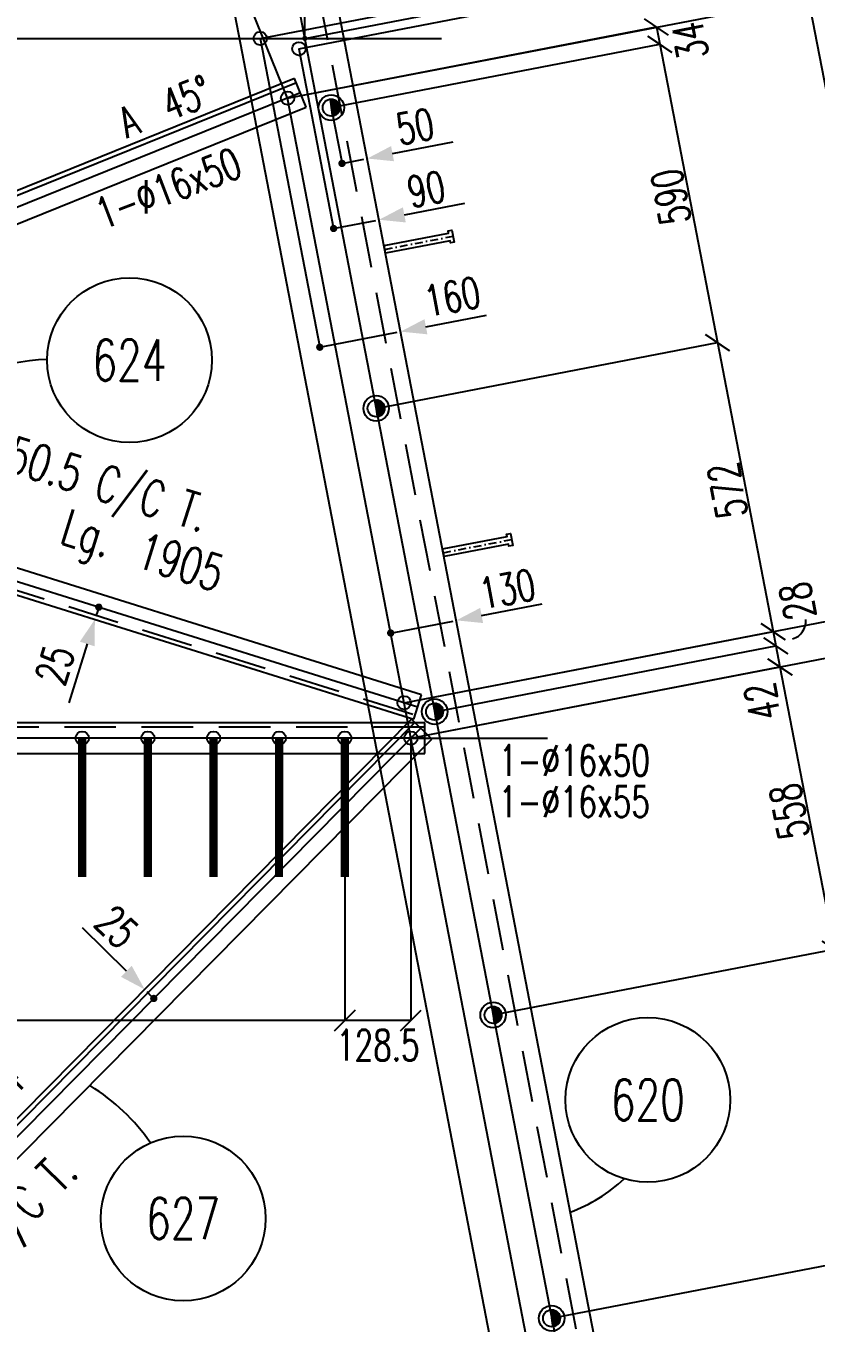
# Model space of a CAD drawing. Extents: x 610737 to 626957, y -3756 to 7724.
# Drawn here: x 617614 to 619149, y 2813 to 5333 of the extents above; entities that cross this region are included whole.
import ezdxf
from ezdxf.enums import TextEntityAlignment as Align

# ---------------------------------------------------------------- set-up
doc = ezdxf.new("R2010")
doc.units = 0
doc.header["$LTSCALE"] = 200
doc.header["$MEASUREMENT"] = 0
doc.linetypes.add('DASHDOT', pattern=[1, 0.5, -0.25, 0, -0.25])
doc.linetypes.add('DASHED', pattern=[0.75, 0.5, -0.25])
doc.layers.get('0').update_dxf_attribs({"linetype": 'CONTINUOUS'})
for name, color, linetype in [('ASSI', 6, 'CONTINUOUS'), ('BOLLINI_1', 7, 'CONTINUOUS'), ('Echelon', 1, 'CONTINUOUS'), ('FORI', 2, 'CONTINUOUS'), ('LINEA_ANG', 2, 'CONTINUOUS'), ('LS', 7, 'CONTINUOUS'), ('MZ', 6, 'DASHDOT'), ('QT_MAL', 7, 'CONTINUOUS'), ('QT_MPR', 7, 'CONTINUOUS'), ('QT_MSP', 7, 'CONTINUOUS'), ('TRAT-Y', 7, 'DASHED')]:
    doc.layers.add(name, color=color, linetype=linetype)
doc.styles.add('QUOTE', font='ROMANS8.SHX', dxfattribs={"width": 0.7})
doc.styles.add('RQL', font='ROMANS8.SHX', dxfattribs={"width": 0.7})
doc.styles.add('RS', font='ROMANS8.shx', dxfattribs={"width": 0.7})
doc.styles.get("Standard").update_dxf_attribs({"font": 'ROMANS8.SHX', "width": 0.7})
doc.dimstyles.new('FRECCE1', dxfattribs={"dimtxt": 60, "dimasz": 6.66, "dimexe": 0, "dimexo": 0, "dimgap": 1, "dimtad": 1, "dimzin": 0, "dimdsep": 46, "dimtxsty": 'RS', "dimblk1": 'QUOTP', "dimblk2": 'QUOTF', "dimsah": 1, "dimcen": 0, "dimclrd": 2, "dimclre": 2, "dimclrt": 7, "dimadec": 0, "dimazin": 0, "dimtfac": 1, "dimtix": 1, "dimtmove": 2, "dimatfit": 3, "dimldrblk": 'QUOTP', "dimfxl": 1, "dimtolj": 1, "dimtzin": 0, "dimarcsym": 0})
doc.dimstyles.new('TRATTO', dxfattribs={"dimscale": 0, "dimtxt": 60, "dimasz": 40, "dimexe": 0, "dimexo": 0, "dimgap": 5, "dimtad": 1, "dimrnd": 0.5, "dimdsep": 46, "dimtxsty": 'RS', "dimblk1": 'OBLIQUE', "dimblk2": 'OBLIQUE', "dimsah": 1, "dimcen": 0.09, "dimclrd": 2, "dimclre": 2, "dimclrt": 7, "dimadec": 0, "dimazin": 0, "dimtfac": 1, "dimtix": 1, "dimtmove": 2, "dimatfit": 3, "dimfxl": 1, "dimtolj": 1, "dimtzin": 0, "dimarcsym": 0})

# ---------------------------------------------------------------- blocks, each defined once
blk = doc.blocks.new('ASSE98')
blk.add_line((0, 0), (1, 0))
at = {"color": 7, "style": 'QUOTE', "width": 0.5, "flags": 1}
for tag, p in [('TI', (1.38308, 6.82731)), ('DI_S', (1.38308, 6.42178)), ('D_S', (1.38308, 6.02092)), ('E_S', (1.38308, 5.68065)), ('NFORI', (1.36454, 5.29792)), ('ALAR', (1.36349, 4.93246)), ('FAM', (1.3775, 4.54645)), ('ALA', (1.38308, 4.19257)), ('DISP2', (1.38308, 3.84971)), ('DISP1', (1.38308, 3.50686)), ('PINZAF', (1.38308, 3.164)), ('PINZAI', (1.38308, 2.82114)), ('TRP', (1.38308, 2.47829)), ('NP', (1.38308, 2.13543)), ('SV', (1.38308, 1.79257)), ('PESO', (1.38308, 1.44971)), ('QUA', (1.38308, 1.10686)), ('LUN', (1.38308, 0.764)), ('PROF', (1.38308, 0.42114)), ('POS', (1.38308, 0.07829))]:
    blk.add_attdef(tag, p, '', height=0.2, dxfattribs=at)
at = {"color": 7, "flags": 1}
for tag, p in [('LAV1', (3.07431, 6.82847)), ('LAV2', (3.07431, 6.49513)), ('LAV3', (3.07431, 6.1618)), ('LAV4', (3.07431, 5.82847)), ('LAV5', (3.07431, 5.49513)), ('LAV6', (3.07431, 5.1618)), ('LAV7', (3.07431, 4.82847)), ('LAV8', (3.07431, 4.49513)), ('LAV9', (3.07431, 4.1618)), ('LAV10', (3.07431, 3.82847))]:
    blk.add_attdef(tag, p, '', height=0.2, dxfattribs=at)
blk = doc.blocks.new('_OBLIQUE')
at = {"color": 0, "linetype": 'ByBlock'}
blk.add_line((-0.5, -0.5), (0.5, 0.5), dxfattribs=at)
blk = doc.blocks.new('*D20')
at = {"layer": 'LS', "color": 2, "lineweight": -2, "transparency": 16777216}
for p, q in [((613014.4, 5308.5), (613014.4, 6621.5)), ((613014.4, 6621.5), (618155.9, 6621.5)), ((618155.9, 5308.5), (618155.9, 6621.5))]:
    blk.add_line(p, q, dxfattribs=at)
at = {"layer": 'LS', "color": 2, "lineweight": -2, "transparency": 16777216, "xscale": 40, "yscale": 40, "zscale": 40, "rotation": 180}
blk.add_blockref('_OBLIQUE', (613014.4, 6621.5), dxfattribs=at)
at = {"layer": 'LS', "color": 2, "lineweight": -2, "transparency": 16777216, "xscale": 40, "yscale": 40, "zscale": 40}
blk.add_blockref('_OBLIQUE', (618155.9, 6621.5), dxfattribs=at)
at = {"layer": 'LS', "color": 7, "transparency": 16777216, "insert": (615585.2, 6659.3), "char_height": 60, "attachment_point": 5, "style": 'RS'}
blk.add_mtext('\\A1;5141.5 SUR TRUSQ. 75', dxfattribs=at)
blk = doc.blocks.new('*D19')
at = {"layer": 'LS', "color": 2, "lineweight": -2, "transparency": 16777216}
for p, q in [((621042.1, 5308.5), (622429.4, 5308.5)), ((622429.4, 5308.5), (622429.4, 1231.9)), ((618942.1, 1231.9), (622429.4, 1231.9))]:
    blk.add_line(p, q, dxfattribs=at)
at = {"layer": 'LS', "color": 2, "lineweight": -2, "transparency": 16777216, "xscale": 40, "yscale": 40, "zscale": 40}
for p, rotation in [((622429.4, 5308.5), 90), ((622429.4, 1231.9), 270)]:
    blk.add_blockref('_OBLIQUE', p, dxfattribs=dict(at, rotation=rotation))
at = {"layer": 'LS', "color": 7, "transparency": 16777216, "insert": (622394.4, 3270.2), "char_height": 60, "attachment_point": 5, "rotation": 90, "style": 'RS'}
blk.add_mtext('\\A1;4000', dxfattribs=at)
blk = doc.blocks.new('16')
blk.add_circle((0, 0), 1)
blk = doc.blocks.new('*D28')
at = {"layer": 'QT_MPR', "color": 2, "lineweight": -2, "transparency": 16777216}
for p, q in [((616398.6, 5027.4), (617938, 5648.9)), ((618122.3, 5192.5), (617938, 5648.9)), ((616582.9, 4571), (616398.6, 5027.4))]:
    blk.add_line(p, q, dxfattribs=at)
at = {"layer": 'QT_MPR', "color": 2, "lineweight": -2, "transparency": 16777216, "xscale": 40, "yscale": 40, "zscale": 40}
for p, rotation in [((617938, 5648.9), 21.98638531622208), ((616398.6, 5027.4), 201.9863853162221)]:
    blk.add_blockref('_OBLIQUE', p, dxfattribs=dict(at, rotation=rotation))
at = {"layer": 'QT_MPR', "color": 7, "transparency": 16777216, "insert": (617155.2, 5370.6), "char_height": 60, "attachment_point": 5, "rotation": 21.9864, "style": 'RS'}
blk.add_mtext('\\A1;1660', dxfattribs=at)
blk = doc.blocks.new('P20')
at = {"color": 0}
for p, q in [((0, 0.98), (0.02, 1)), ((0, 0.94), (0.06, 1)), ((1, -0.01), (0, 0.99)), ((0, 0.89), (0.1, 0.99)), ((0, 0.85), (0.14, 0.99)), ((0, 0.8), (0.18, 0.98)), ((0, 0.76), (0.22, 0.98)), ((0, 0.71), (0.25, 0.97)), ((0, 0.67), (0.29, 0.96)), ((1, -0.05), (0, 0.95)), ((0, 0.62), (0.32, 0.95)), ((0, 0.58), (0.36, 0.93)), ((0, 0.53), (0.39, 0.92)), ((0, 0.49), (0.42, 0.91)), ((1, -0.09), (0, 0.9)), ((0, 0.44), (0.45, 0.89)), ((0, 0.4), (0.48, 0.88)), ((0.99, -0.13), (0, 0.86)), ((0, 0.35), (0.51, 0.86)), ((0, 0.31), (0.54, 0.84)), ((0, 0.26), (0.56, 0.83)), ((0.99, -0.17), (0, 0.81)), ((0, 0.22), (0.59, 0.81)), ((0, 0.17), (0.61, 0.79)), ((0.98, -0.21), (0, 0.77)), ((0, 0.13), (0.64, 0.77)), ((0, 0.08), (0.66, 0.75)), ((0, 0.04), (0.69, 0.73)), ((0.97, -0.25), (0, 0.72)), ((0, -0.01), (0.71, 0.7)), ((0.96, -0.28), (0, 0.68)), ((0, -0.05), (0.73, 0.68)), ((0, -0.1), (0.75, 0.66)), ((0.95, -0.32), (0, 0.63)), ((0, -0.14), (0.77, 0.63)), ((0, -0.19), (0.79, 0.61)), ((0.94, -0.35), (0, 0.59)), ((0, -0.23), (0.81, 0.58)), ((0, -0.28), (0.83, 0.56)), ((0.92, -0.38), (0, 0.54)), ((0, -0.32), (0.85, 0.53)), ((0.91, -0.41), (0, 0.5)), ((0, -0.36), (0.87, 0.5)), ((0, -0.41), (0.88, 0.47)), ((0.9, -0.44), (0, 0.45)), ((0, -0.45), (0.9, 0.44)), ((0.88, -0.47), (0, 0.41)), ((0, -0.5), (0.91, 0.41)), ((0, -0.54), (0.92, 0.38)), ((0.87, -0.5), (0, 0.36)), ((0, -0.59), (0.94, 0.35)), ((0.85, -0.53), (0, 0.32)), ((0, -0.63), (0.95, 0.31)), ((0, -0.68), (0.96, 0.28)), ((0.83, -0.56), (0, 0.27)), ((0, -0.72), (0.97, 0.25)), ((0.81, -0.58), (0, 0.23)), ((0, -0.77), (0.98, 0.21)), ((0.79, -0.61), (0, 0.18)), ((0, -0.81), (0.99, 0.17)), ((0.77, -0.63), (0, 0.14)), ((0, -0.86), (0.99, 0.13)), ((0.75, -0.66), (0, 0.09)), ((0, -0.9), (1, 0.09)), ((0.73, -0.68), (0, 0.05)), ((0, -0.95), (1, 0.05)), ((0.71, -0.7), (0, 0.01)), ((0, -0.99), (1, 0.01)), ((1, 0.04), (0.04, 1)), ((1, 0.09), (0.09, 1)), ((0.99, 0.14), (0.14, 0.99)), ((0.98, 0.19), (0.19, 0.98)), ((0.97, 0.25), (0.25, 0.97)), ((0.95, 0.31), (0.31, 0.95)), ((0.92, 0.38), (0.38, 0.92)), ((0.88, 0.47), (0.47, 0.88)), ((0.81, 0.59), (0.59, 0.81)), ((0.69, -0.73), (0, -0.04)), ((0.66, -0.75), (0, -0.08)), ((0.64, -0.77), (0, -0.13)), ((0.61, -0.79), (0, -0.17)), ((0.59, -0.81), (0, -0.22)), ((0.56, -0.83), (0, -0.26)), ((0.54, -0.84), (0, -0.31)), ((0.51, -0.86), (0, -0.35)), ((0.48, -0.88), (0, -0.4)), ((0.45, -0.89), (0, -0.44)), ((0.42, -0.91), (0, -0.49)), ((0.39, -0.92), (0, -0.53)), ((0.36, -0.93), (0, -0.58)), ((0.32, -0.95), (0, -0.62)), ((0.29, -0.96), (0, -0.67)), ((0.25, -0.97), (0, -0.71)), ((0.22, -0.98), (0, -0.76)), ((0.18, -0.98), (0, -0.8)), ((0.14, -0.99), (0, -0.85)), ((0.1, -0.99), (0, -0.89)), ((0.04, -1), (1, -0.04)), ((0.09, -1), (1, -0.09)), ((0.14, -0.99), (0.99, -0.14)), ((0.19, -0.98), (0.98, -0.19)), ((0.25, -0.97), (0.97, -0.25)), ((0.31, -0.95), (0.95, -0.31)), ((0.38, -0.92), (0.92, -0.38)), ((0.47, -0.88), (0.88, -0.47)), ((0.59, -0.81), (0.81, -0.59))]:
    blk.add_line(p, q, dxfattribs=at)
for radius in [1.5, 1]:
    blk.add_circle((0, 0), radius)
blk = doc.blocks.new('QUOTP')
at = {"layer": 'ASSI', "color": 2, "const_width": 1.07}
blk.add_lwpolyline([(-0.53, 0, 1), (0.53, 0, 1)], format="xyb", close=True, dxfattribs=at)
blk = doc.blocks.new('QUOTF')
at = {"layer": 'LS', "color": 2}
blk.add_line((7.5, 0), (25.5, 0), dxfattribs=at)
blk.add_solid([(7.5, 2.25), (0, 0), (7.5, -2.25)], dxfattribs=at)
blk = doc.blocks.new('*D29')
at = {"layer": 'QT_MAL', "color": 2, "lineweight": -2, "transparency": 16777216}
for p, q in [((618228.2, 5065.7), (618228.2, 5065.7)), ((618234.8, 5067), (618270.8, 5073.9)), ((618277.3, 5075.2), (618277.3, 5075.2))]:
    blk.add_line(p, q, dxfattribs=at)
at = {"layer": 'QT_MAL', "color": 2, "lineweight": -2, "transparency": 16777216, "xscale": 6.66, "yscale": 6.66, "zscale": 6.66}
for name, p, rotation in [('QUOTF', (618277.3, 5075.2), 10.91543261024502), ('QUOTP', (618228.2, 5065.7), 190.915432610245)]:
    blk.add_blockref(name, p, dxfattribs=dict(at, rotation=rotation))
at = {"layer": 'QT_MAL', "color": 7, "transparency": 16777216, "insert": (618370, 5137.4), "char_height": 60, "attachment_point": 5, "rotation": 10.9154, "style": 'RS'}
blk.add_mtext('\\A1;50', dxfattribs=at)
blk = doc.blocks.new('*D34')
at = {"layer": 'QT_MAL', "color": 2, "lineweight": -2, "transparency": 16777216}
for p, q in [((618191.6, 4710), (618335.6, 4737.8)), ((618185, 4708.7), (618185, 4708.7))]:
    blk.add_line(p, q, dxfattribs=at)
at = {"layer": 'QT_MAL', "color": 2, "lineweight": -2, "transparency": 16777216, "xscale": 6.66, "yscale": 6.66, "zscale": 6.66}
for name, p, rotation in [('QUOTF', (618342.1, 4739), 10.91543261025215), ('QUOTP', (618185, 4708.7), 190.9154326102521)]:
    blk.add_blockref(name, p, dxfattribs=dict(at, rotation=rotation))
at = {"layer": 'QT_MAL', "color": 7, "transparency": 16777216, "insert": (618442.4, 4806.8), "char_height": 60, "attachment_point": 5, "rotation": 10.9154, "style": 'RS'}
blk.add_mtext('\\A1;160', dxfattribs=at)
blk = doc.blocks.new('*D35')
at = {"layer": 'QT_MAL', "color": 2, "lineweight": -2, "transparency": 16777216}
for p, q in [((618211.9, 4939.3), (618211.9, 4939.3)), ((618218.4, 4940.5), (618293.7, 4955)), ((618300.2, 4956.3), (618300.2, 4956.3))]:
    blk.add_line(p, q, dxfattribs=at)
at = {"layer": 'QT_MAL', "color": 2, "lineweight": -2, "transparency": 16777216, "xscale": 6.66, "yscale": 6.66, "zscale": 6.66}
for name, p, rotation in [('QUOTF', (618300.2, 4956.3), 10.91543261025337), ('QUOTP', (618211.9, 4939.3), 190.9154326102534)]:
    blk.add_blockref(name, p, dxfattribs=dict(at, rotation=rotation))
at = {"layer": 'QT_MAL', "color": 7, "transparency": 16777216, "insert": (618391.8, 5015.7), "char_height": 60, "attachment_point": 5, "rotation": 10.9154, "style": 'RS'}
blk.add_mtext('\\A1;90', dxfattribs=at)
blk = doc.blocks.new('*D36')
at = {"layer": 'QT_MAL', "color": 2, "lineweight": -2, "transparency": 16777216}
for p, q in [((618228.2, 5065.7), (618228.2, 5065.7)), ((618234.8, 5067), (618270.8, 5073.9)), ((618277.3, 5075.2), (618277.3, 5075.2))]:
    blk.add_line(p, q, dxfattribs=at)
at = {"layer": 'QT_MAL', "color": 2, "lineweight": -2, "transparency": 16777216, "xscale": 6.66, "yscale": 6.66, "zscale": 6.66}
for name, p, rotation in [('QUOTF', (618277.3, 5075.2), 10.91543261024502), ('QUOTP', (618228.2, 5065.7), 190.915432610245)]:
    blk.add_blockref(name, p, dxfattribs=dict(at, rotation=rotation))
at = {"layer": 'QT_MAL', "color": 7, "transparency": 16777216, "insert": (618370, 5137.4), "char_height": 60, "attachment_point": 5, "rotation": 10.9154, "style": 'RS'}
blk.add_mtext('\\A1;50', dxfattribs=at)
blk = doc.blocks.new('*D40')
at = {"layer": 'QT_MAL', "color": 2, "lineweight": -2, "transparency": 16777216}
for p, q in [((618329.2, 4154.8), (618443.8, 4176.9)), ((618450.3, 4178.2), (618450.3, 4178.2)), ((618322.7, 4153.6), (618322.7, 4153.6))]:
    blk.add_line(p, q, dxfattribs=at)
at = {"layer": 'QT_MAL', "color": 2, "lineweight": -2, "transparency": 16777216, "xscale": 6.66, "yscale": 6.66, "zscale": 6.66}
for name, p, rotation in [('QUOTF', (618450.3, 4178.2), 10.91543261024502), ('QUOTP', (618322.7, 4153.6), 190.915432610245)]:
    blk.add_blockref(name, p, dxfattribs=dict(at, rotation=rotation))
at = {"layer": 'QT_MAL', "color": 7, "transparency": 16777216, "insert": (618549.3, 4238.9), "char_height": 60, "attachment_point": 5, "rotation": 10.9154, "style": 'RS'}
blk.add_mtext('\\A1;130', dxfattribs=at)
blk = doc.blocks.new('A$C6E393FD9')
at = {"layer": 'Echelon', "color": 3}
blk.add_lwpolyline([(2.5, 0), (0, 19.8), (168.6, 41.4), (167.9, 47.2), (177.8, 48.5), (181.8, 17.1), (171.9, 15.8), (171.2, 21.6), (2.5, 0)], close=True, dxfattribs=at)
at = {"layer": 'MZ', "ltscale": 0.2}
blk.add_line((1.3, 9.9), (179.8, 32.8), dxfattribs=at)
blk = doc.blocks.new('*D43')
at = {"layer": 'QT_MPR', "color": 2, "lineweight": -2, "transparency": 16777216}
for p, q in [((618233.6, 3949.5), (618233.6, 3400.8)), ((618362, 3949.5), (618362, 3400.8)), ((618362, 3400.8), (618233.6, 3400.8))]:
    blk.add_line(p, q, dxfattribs=at)
at = {"layer": 'QT_MPR', "color": 2, "lineweight": -2, "transparency": 16777216, "xscale": 40, "yscale": 40, "zscale": 40}
for p, rotation in [((618233.6, 3400.8), 179.9999999999988), ((618362, 3400.8), 359.9999999999989)]:
    blk.add_blockref('_OBLIQUE', p, dxfattribs=dict(at, rotation=rotation))
at = {"layer": 'QT_MPR', "color": 7, "transparency": 16777216, "insert": (618297.8, 3353), "char_height": 60, "attachment_point": 5, "style": 'RS'}
blk.add_mtext('\\A1;128.5', dxfattribs=at)
blk = doc.blocks.new('*D44')
at = {"layer": 'QT_MPR', "color": 2, "lineweight": -2, "transparency": 16777216}
for p, q in [((616831.1, 3949.5), (616831.1, 3400.8)), ((618233.6, 3949.5), (618233.6, 3400.8)), ((618233.6, 3400.8), (616831.1, 3400.8))]:
    blk.add_line(p, q, dxfattribs=at)
at = {"layer": 'QT_MPR', "color": 2, "lineweight": -2, "transparency": 16777216, "xscale": 40, "yscale": 40, "zscale": 40}
for p, rotation in [((616831.1, 3400.8), 179.9999999999988), ((618233.6, 3400.8), 359.9999999999989)]:
    blk.add_blockref('_OBLIQUE', p, dxfattribs=dict(at, rotation=rotation))
at = {"layer": 'QT_MPR', "color": 7, "transparency": 16777216, "insert": (617348.7, 3359), "char_height": 60, "attachment_point": 5, "style": 'RS'}
blk.add_mtext('\\A1;127.5x11', dxfattribs=at)
blk = doc.blocks.new('*D45')
at = {"layer": 'QT_MPR', "color": 2, "lineweight": -2, "transparency": 16777216}
for p, q in [((616831.1, 3949.5), (616831.1, 3400.8)), ((618233.6, 3949.5), (618233.6, 3400.8)), ((618233.6, 3400.8), (616831.1, 3400.8))]:
    blk.add_line(p, q, dxfattribs=at)
at = {"layer": 'QT_MPR', "color": 2, "lineweight": -2, "transparency": 16777216, "xscale": 40, "yscale": 40, "zscale": 40}
for p, rotation in [((616831.1, 3400.8), 179.9999999999988), ((618233.6, 3400.8), 359.9999999999989)]:
    blk.add_blockref('_OBLIQUE', p, dxfattribs=dict(at, rotation=rotation))
at = {"layer": 'QT_MPR', "color": 7, "transparency": 16777216, "insert": (617354.7, 3435.8), "char_height": 60, "attachment_point": 5, "style": 'RS'}
blk.add_mtext('\\A1;1402.5', dxfattribs=at)
blk = doc.blocks.new('*D53')
at = {"layer": 'QT_MPR', "color": 2, "lineweight": -2, "transparency": 16777216}
for p, q in [((618105.7, 5965.2), (619284, 6192.5)), ((619284, 6192.5), (619407.9, 5549.9)), ((618155.9, 5308.5), (619407.9, 5549.9))]:
    blk.add_line(p, q, dxfattribs=at)
at = {"layer": 'QT_MPR', "color": 2, "lineweight": -2, "transparency": 16777216, "xscale": 40, "yscale": 40, "zscale": 40}
for p, rotation in [((619284, 6192.5), 100.9154326102463), ((619407.9, 5549.9), 280.9154326102463)]:
    blk.add_blockref('_OBLIQUE', p, dxfattribs=dict(at, rotation=rotation))
at = {"layer": 'QT_MPR', "color": 7, "transparency": 16777216, "insert": (619311.6, 5864.6), "char_height": 60, "attachment_point": 5, "rotation": 100.9154, "style": 'RS'}
blk.add_mtext('\\A1;654.5', dxfattribs=at)
blk = doc.blocks.new('*D54')
at = {"layer": 'QT_MPR', "color": 2, "lineweight": -2, "transparency": 16777216}
for p, q in [((618155.9, 5308.5), (619407.9, 5549.9)), ((619407.9, 5549.9), (620194, 1473.4)), ((619797.3, 1396.9), (620194, 1473.4))]:
    blk.add_line(p, q, dxfattribs=at)
at = {"layer": 'QT_MPR', "color": 2, "lineweight": -2, "transparency": 16777216, "xscale": 40, "yscale": 40, "zscale": 40}
for p, rotation in [((619407.9, 5549.9), 100.9154326102463), ((620194, 1473.4), 280.9154326102463)]:
    blk.add_blockref('_OBLIQUE', p, dxfattribs=dict(at, rotation=rotation))
at = {"layer": 'QT_MPR', "color": 7, "transparency": 16777216, "insert": (619766.6, 3505), "char_height": 60, "attachment_point": 5, "rotation": 100.9154, "style": 'RS'}
blk.add_mtext('\\A1;4151.5', dxfattribs=at)
blk = doc.blocks.new('*D59')
at = {"layer": 'QT_MPR', "color": 2, "lineweight": -2, "transparency": 16777216}
for p, q in [((618097.4, 5400.7), (619094.1, 5592.9)), ((619094.1, 5592.9), (619110.2, 5509.2)), ((618069.4, 5308.5), (619110.2, 5509.2))]:
    blk.add_line(p, q, dxfattribs=at)
at = {"layer": 'QT_MPR', "color": 2, "lineweight": -2, "transparency": 16777216, "xscale": 40, "yscale": 40, "zscale": 40}
for p, rotation in [((619094.1, 5592.9), 100.9154326102463), ((619110.2, 5509.2), 280.9154326102463)]:
    blk.add_blockref('_OBLIQUE', p, dxfattribs=dict(at, rotation=rotation))
at = {"layer": 'QT_MPR', "color": 7, "transparency": 16777216, "insert": (619221.2, 5650.4), "char_height": 60, "attachment_point": 5, "rotation": 100.9154, "style": 'RS'}
blk.add_mtext('\\A1;85', dxfattribs=at)
blk = doc.blocks.new('*D60')
at = {"layer": 'QT_MPR', "color": 2, "lineweight": -2, "transparency": 16777216}
for p, q in [((618069.4, 5308.5), (619110.2, 5509.2)), ((618155.9, 5308.5), (619113.3, 5493.1)), ((619110.2, 5509.2), (619113.3, 5493.1))]:
    blk.add_line(p, q, dxfattribs=at)
at = {"layer": 'QT_MPR', "color": 2, "lineweight": -2, "transparency": 16777216, "xscale": 40, "yscale": 40, "zscale": 40}
for p, rotation in [((619110.2, 5509.2), 100.9154326102463), ((619113.3, 5493.1), 280.9154326102463)]:
    blk.add_blockref('_OBLIQUE', p, dxfattribs=dict(at, rotation=rotation))
at = {"layer": 'QT_MPR', "color": 7, "transparency": 16777216, "insert": (619328.4, 5604.5), "char_height": 60, "attachment_point": 5, "rotation": 100.9154, "style": 'RS'}
blk.add_mtext('\\A1;16.5', dxfattribs=at)
blk = doc.blocks.new('*D61')
at = {"layer": 'QT_MPR', "color": 2, "lineweight": -2, "transparency": 16777216}
for p, q in [((618155.9, 5308.5), (619113.3, 5493.1)), ((619113.3, 5493.1), (619116.6, 5475.9)), ((618144.5, 5288.5), (619116.6, 5475.9))]:
    blk.add_line(p, q, dxfattribs=at)
at = {"layer": 'QT_MPR', "color": 2, "lineweight": -2, "transparency": 16777216, "xscale": 40, "yscale": 40, "zscale": 40}
for p, rotation in [((619113.3, 5493.1), 100.9154326102463), ((619116.6, 5475.9), 280.9154326102463)]:
    blk.add_blockref('_OBLIQUE', p, dxfattribs=dict(at, rotation=rotation))
at = {"layer": 'QT_MPR', "color": 7, "transparency": 16777216, "insert": (619274.2, 5434.4), "char_height": 60, "attachment_point": 5, "rotation": 100.9154, "style": 'RS'}
blk.add_mtext('\\A1;17.5', dxfattribs=at)
blk = doc.blocks.new('*D62')
at = {"layer": 'QT_MPR', "color": 2, "lineweight": -2, "transparency": 16777216}
for p, q in [((618144.5, 5288.5), (619116.6, 5475.9)), ((619116.6, 5475.9), (619133.7, 5387.6)), ((618122.3, 5192.5), (619133.7, 5387.6))]:
    blk.add_line(p, q, dxfattribs=at)
at = {"layer": 'QT_MPR', "color": 2, "lineweight": -2, "transparency": 16777216, "xscale": 40, "yscale": 40, "zscale": 40}
for p, rotation in [((619116.6, 5475.9), 100.9154326102463), ((619133.7, 5387.6), 280.9154326102463)]:
    blk.add_blockref('_OBLIQUE', p, dxfattribs=dict(at, rotation=rotation))
at = {"layer": 'QT_MPR', "color": 7, "transparency": 16777216, "insert": (619069.5, 5422.5), "char_height": 60, "attachment_point": 5, "rotation": 100.9154, "style": 'RS'}
blk.add_mtext('\\A1;90', dxfattribs=at)
blk = doc.blocks.new('*D63')
at = {"layer": 'QT_MPR', "color": 2, "lineweight": -2, "transparency": 16777216}
for p, q in [((618122.3, 5192.5), (619133.7, 5387.6)), ((619133.7, 5387.6), (619360.1, 4213.2)), ((618348.8, 4018.2), (619360.1, 4213.2))]:
    blk.add_line(p, q, dxfattribs=at)
at = {"layer": 'QT_MPR', "color": 2, "lineweight": -2, "transparency": 16777216, "xscale": 40, "yscale": 40, "zscale": 40}
for p, rotation in [((619133.7, 5387.6), 100.9154326102463), ((619360.1, 4213.2), 280.9154326102463)]:
    blk.add_blockref('_OBLIQUE', p, dxfattribs=dict(at, rotation=rotation))
at = {"layer": 'QT_MPR', "color": 7, "transparency": 16777216, "insert": (619212.5, 4793.8), "char_height": 60, "attachment_point": 5, "rotation": 100.9154, "style": 'RS'}
blk.add_mtext('\\A1;1196', dxfattribs=at)
blk = doc.blocks.new('*D64')
at = {"layer": 'QT_MPR', "color": 2, "lineweight": -2, "transparency": 16777216}
for p, q in [((618348.8, 4018.2), (619360.1, 4213.2)), ((619360.1, 4213.2), (619373.4, 4144.5)), ((618362, 3949.5), (619373.4, 4144.5))]:
    blk.add_line(p, q, dxfattribs=at)
at = {"layer": 'QT_MPR', "color": 2, "lineweight": -2, "transparency": 16777216, "xscale": 40, "yscale": 40, "zscale": 40}
for p, rotation in [((619360.1, 4213.2), 100.9154326102463), ((619373.4, 4144.5), 280.9154326102463)]:
    blk.add_blockref('_OBLIQUE', p, dxfattribs=dict(at, rotation=rotation))
at = {"layer": 'QT_MPR', "color": 7, "transparency": 16777216, "insert": (619424.8, 4187.6), "char_height": 60, "attachment_point": 5, "rotation": 100.9154, "style": 'RS'}
blk.add_mtext('\\A1;70', dxfattribs=at)
blk = doc.blocks.new('*D65')
at = {"layer": 'QT_MPR', "color": 2, "lineweight": -2, "transparency": 16777216}
for p, q in [((618362, 3949.5), (619373.4, 4144.5)), ((619373.4, 4144.5), (619635.5, 2785.5)), ((618624.1, 2590.4), (619635.5, 2785.5))]:
    blk.add_line(p, q, dxfattribs=at)
at = {"layer": 'QT_MPR', "color": 2, "lineweight": -2, "transparency": 16777216, "xscale": 40, "yscale": 40, "zscale": 40}
for p, rotation in [((619373.4, 4144.5), 100.9154326102463), ((619635.5, 2785.5), 280.9154326102463)]:
    blk.add_blockref('_OBLIQUE', p, dxfattribs=dict(at, rotation=rotation))
at = {"layer": 'QT_MPR', "color": 7, "transparency": 16777216, "insert": (619470.1, 3458.4), "char_height": 60, "attachment_point": 5, "rotation": 100.9154, "style": 'RS'}
blk.add_mtext('\\A1;1384', dxfattribs=at)
blk = doc.blocks.new('*D71')
at = {"layer": 'QT_MSP', "color": 2, "lineweight": -2, "transparency": 16777216}
for p, q in [((618122.3, 5192.5), (618839.1, 5330.8)), ((618839.1, 5330.8), (618845.6, 5297.1)), ((618207.3, 5174), (618845.6, 5297.1))]:
    blk.add_line(p, q, dxfattribs=at)
at = {"layer": 'QT_MSP', "color": 2, "lineweight": -2, "transparency": 16777216, "xscale": 40, "yscale": 40, "zscale": 40}
for p, rotation in [((618839.1, 5330.8), 100.9154326102463), ((618845.6, 5297.1), 280.9154326102463)]:
    blk.add_blockref('_OBLIQUE', p, dxfattribs=dict(at, rotation=rotation))
at = {"layer": 'QT_MSP', "color": 7, "transparency": 16777216, "insert": (618904.5, 5304.1), "char_height": 60, "attachment_point": 5, "rotation": 100.9154, "style": 'RS'}
blk.add_mtext('\\A1;34', dxfattribs=at)
blk = doc.blocks.new('*D72')
at = {"layer": 'QT_MSP', "color": 2, "lineweight": -2, "transparency": 16777216}
for p, q in [((618207.3, 5174), (618845.6, 5297.1)), ((618845.6, 5297.1), (618957.3, 4717.8)), ((618294.5, 4590), (618957.3, 4717.8))]:
    blk.add_line(p, q, dxfattribs=at)
at = {"layer": 'QT_MSP', "color": 2, "lineweight": -2, "transparency": 16777216, "xscale": 40, "yscale": 40, "zscale": 40}
for p, rotation in [((618845.6, 5297.1), 100.9154326102463), ((618957.3, 4717.8), 280.9154326102463)]:
    blk.add_blockref('_OBLIQUE', p, dxfattribs=dict(at, rotation=rotation))
at = {"layer": 'QT_MSP', "color": 7, "transparency": 16777216, "insert": (618867.1, 5000.8), "char_height": 60, "attachment_point": 5, "rotation": 100.9154, "style": 'RS'}
blk.add_mtext('\\A1;590', dxfattribs=at)
blk = doc.blocks.new('*D73')
at = {"layer": 'QT_MSP', "color": 2, "lineweight": -2, "transparency": 16777216}
for p, q in [((618294.5, 4590), (618957.3, 4717.8)), ((618957.3, 4717.8), (619065.6, 4156.4)), ((618348.8, 4018.2), (619065.6, 4156.4))]:
    blk.add_line(p, q, dxfattribs=at)
at = {"layer": 'QT_MSP', "color": 2, "lineweight": -2, "transparency": 16777216, "xscale": 40, "yscale": 40, "zscale": 40}
for p, rotation in [((618957.3, 4717.8), 100.9154326102463), ((619065.6, 4156.4), 280.9154326102463)]:
    blk.add_blockref('_OBLIQUE', p, dxfattribs=dict(at, rotation=rotation))
at = {"layer": 'QT_MSP', "color": 7, "transparency": 16777216, "insert": (618977.1, 4430.5), "char_height": 60, "attachment_point": 5, "rotation": 100.9154, "style": 'RS'}
blk.add_mtext('\\A1;572', dxfattribs=at)
blk = doc.blocks.new('*D74')
at = {"layer": 'QT_MSP', "color": 2, "lineweight": -2, "transparency": 16777216}
for p, q in [((618348.8, 4018.2), (619065.6, 4156.4)), ((619065.6, 4156.4), (619070.9, 4128.7)), ((618408.1, 4000.8), (619070.9, 4128.7))]:
    blk.add_line(p, q, dxfattribs=at)
at = {"layer": 'QT_MSP', "color": 2, "lineweight": -2, "transparency": 16777216, "xscale": 40, "yscale": 40, "zscale": 40}
for p, rotation in [((619065.6, 4156.4), 100.9154326102463), ((619070.9, 4128.7), 280.9154326102463)]:
    blk.add_blockref('_OBLIQUE', p, dxfattribs=dict(at, rotation=rotation))
at = {"layer": 'QT_MSP', "color": 7, "transparency": 16777216, "insert": (619112.9, 4215.7), "char_height": 60, "attachment_point": 5, "rotation": 100.9154, "style": 'RS'}
blk.add_mtext('\\A1;28', dxfattribs=at)
blk = doc.blocks.new('*D75')
at = {"layer": 'QT_MSP', "color": 2, "lineweight": -2, "transparency": 16777216}
for p, q in [((618408.1, 4000.8), (619070.9, 4128.7)), ((619070.9, 4128.7), (619078.8, 4087.7)), ((618362, 3949.5), (619078.8, 4087.7))]:
    blk.add_line(p, q, dxfattribs=at)
at = {"layer": 'QT_MSP', "color": 2, "lineweight": -2, "transparency": 16777216, "xscale": 40, "yscale": 40, "zscale": 40}
for p, rotation in [((619070.9, 4128.7), 100.9154326102463), ((619078.8, 4087.7), 280.9154326102463)]:
    blk.add_blockref('_OBLIQUE', p, dxfattribs=dict(at, rotation=rotation))
at = {"layer": 'QT_MSP', "color": 7, "transparency": 16777216, "insert": (619044.4, 4020.6), "char_height": 60, "attachment_point": 5, "rotation": 100.9154, "style": 'RS'}
blk.add_mtext('\\A1;42', dxfattribs=at)
blk = doc.blocks.new('*D76')
at = {"layer": 'QT_MSP', "color": 2, "lineweight": -2, "transparency": 16777216}
for p, q in [((618362, 3949.5), (619078.8, 4087.7)), ((619078.8, 4087.7), (619184.5, 3539.5)), ((618521.7, 3411.7), (619184.5, 3539.5))]:
    blk.add_line(p, q, dxfattribs=at)
at = {"layer": 'QT_MSP', "color": 2, "lineweight": -2, "transparency": 16777216, "xscale": 40, "yscale": 40, "zscale": 40}
for p, rotation in [((619078.8, 4087.7), 100.9154326102463), ((619184.5, 3539.5), 280.9154326102463)]:
    blk.add_blockref('_OBLIQUE', p, dxfattribs=dict(at, rotation=rotation))
at = {"layer": 'QT_MSP', "color": 7, "transparency": 16777216, "insert": (619097.3, 3807), "char_height": 60, "attachment_point": 5, "rotation": 100.9154, "style": 'RS'}
blk.add_mtext('\\A1;558', dxfattribs=at)
blk = doc.blocks.new('*D77')
at = {"layer": 'QT_MSP', "color": 2, "lineweight": -2, "transparency": 16777216}
for p, q in [((618521.7, 3411.7), (619184.5, 3539.5)), ((619184.5, 3539.5), (619298.1, 2950.4)), ((618635.3, 2822.6), (619298.1, 2950.4))]:
    blk.add_line(p, q, dxfattribs=at)
at = {"layer": 'QT_MSP', "color": 2, "lineweight": -2, "transparency": 16777216, "xscale": 40, "yscale": 40, "zscale": 40}
for p, rotation in [((619184.5, 3539.5), 100.9154326102463), ((619298.1, 2950.4), 280.9154326102463)]:
    blk.add_blockref('_OBLIQUE', p, dxfattribs=dict(at, rotation=rotation))
at = {"layer": 'QT_MSP', "color": 7, "transparency": 16777216, "insert": (619207, 3238.3), "char_height": 60, "attachment_point": 5, "rotation": 100.9154, "style": 'RS'}
blk.add_mtext('\\A1;600', dxfattribs=at)
blk = doc.blocks.new('*D78')
at = {"layer": 'QT_MSP', "color": 2, "lineweight": -2, "transparency": 16777216}
for p, q in [((618635.3, 2822.6), (619298.1, 2950.4)), ((619298.1, 2950.4), (619340.9, 2728.7)), ((618624.1, 2590.4), (619340.9, 2728.7))]:
    blk.add_line(p, q, dxfattribs=at)
at = {"layer": 'QT_MSP', "color": 2, "lineweight": -2, "transparency": 16777216, "xscale": 40, "yscale": 40, "zscale": 40}
for p, rotation in [((619298.1, 2950.4), 100.9154326102463), ((619340.9, 2728.7), 280.9154326102463)]:
    blk.add_blockref('_OBLIQUE', p, dxfattribs=dict(at, rotation=rotation))
at = {"layer": 'QT_MSP', "color": 7, "transparency": 16777216, "insert": (619285.2, 2832.9), "char_height": 60, "attachment_point": 5, "rotation": 100.9154, "style": 'RS'}
blk.add_mtext('\\A1;226', dxfattribs=at)
blk = doc.blocks.new('*D128')
at = {"layer": 'QT_MAL', "color": 2, "lineweight": -2, "transparency": 16777216}
for p, q in [((617753.7, 4197.5), (617750.2, 4186.3)), ((617755.7, 4203.8), (617755.7, 4203.8)), ((617748.2, 4180), (617748.2, 4180))]:
    blk.add_line(p, q, dxfattribs=at)
at = {"layer": 'QT_MAL', "color": 2, "lineweight": -2, "transparency": 16777216, "xscale": 6.66, "yscale": 6.66, "zscale": 6.66}
for name, p, rotation in [('QUOTP', (617755.7, 4203.8), 72.61745101680513), ('QUOTF', (617748.2, 4180), 252.6174510168051)]:
    blk.add_blockref(name, p, dxfattribs=dict(at, rotation=rotation))
at = {"layer": 'QT_MAL', "color": 7, "transparency": 16777216, "insert": (617670.5, 4091.5), "char_height": 60, "attachment_point": 5, "rotation": 72.6175, "style": 'RS'}
blk.add_mtext('\\A1;25', dxfattribs=at)
blk = doc.blocks.new('*D147')
at = {"layer": 'QT_MAL', "color": 2, "lineweight": -2, "transparency": 16777216}
for p, q in [((617844.8, 3461.4), (617844.8, 3461.4)), ((617857.8, 3448.5), (617849.5, 3456.7)), ((617862.6, 3443.8), (617862.6, 3443.8))]:
    blk.add_line(p, q, dxfattribs=at)
at = {"layer": 'QT_MAL', "color": 2, "lineweight": -2, "transparency": 16777216, "xscale": 6.66, "yscale": 6.66, "zscale": 6.66}
for name, p, rotation in [('QUOTF', (617844.8, 3461.4), 135.3526654755436), ('QUOTP', (617862.6, 3443.8), 315.3526654755436)]:
    blk.add_blockref(name, p, dxfattribs=dict(at, rotation=rotation))
at = {"layer": 'QT_MAL', "color": 7, "transparency": 16777216, "insert": (617790.8, 3582.9), "char_height": 60, "attachment_point": 5, "rotation": 315.3527, "style": 'RS'}
blk.add_mtext('\\A1;25', dxfattribs=at)
blk = doc.blocks.new('xxx')
blk.add_circle((0, 0), 8)
at = {"color": 3, "style": 'RQL', "width": 0.7}
blk.add_attdef('POS', text='', height=4, dxfattribs=at).set_placement((0, 0), align=Align.MIDDLE)
at = {"color": 3, "style": 'RQL', "width": 0.7, "flags": 1}
blk.add_attdef('POS1', (-0.39, -5.42), '', height=2, dxfattribs=at)
at = {"style": 'RQL', "width": 0.7, "flags": 1}
blk.add_attdef('TIPO', (-0.39, -8.66), '', height=2, dxfattribs=at)
blk = doc.blocks.new('bull')
at = {"style": 'RS', "width": 0.7, "flags": 1}
for tag, p in [('NN', (-12.25, 0)), ('DIAMETRO', (0, -4.86)), ('SERRAGGIO', (0, -9.71)), ('LUNGHEZZA', (0, -14.57)), ('NB', (0, -19.43)), ('TIPO', (0, -24.12)), ('EL', (-0.14, -29))]:
    blk.add_attdef(tag, p, '', height=3, dxfattribs=at)
at = {"style": 'RS', "width": 0.7}
blk.add_attdef('BULLONE', (0, 0), '', height=3, dxfattribs=at)

msp = doc.modelspace()

# ---------------------------------------------------------------- linework, layer by layer
at = {"layer": 'ASSI', "color": 2}
msp.add_line((613014.4, 5308.467), (618155.939, 5308.467), dxfattribs=at)
at = {"layer": 'ASSI', "color": 6}
msp.add_line((618069.383, 5308.467), (618185.039, 4708.747), dxfattribs=at)
at = {"layer": 'LINEA_ANG'}
for p, q in [((618941.87, 1629.224), (618105.656, 5965.328)), ((617909.275, 5927.456), (618745.488, 1591.352)), ((618136.101, 5230.449), (615007.482, 3967.27)), ((618158.564, 5174.813), (618136.101, 5230.449)), ((615029.945, 3911.634), (618158.564, 5174.813)), ((618382.596, 4033.795), (616564.595, 4602.914)), ((616549.657, 4555.197), (618367.659, 3986.078)), ((618367.659, 3986.078), (618382.596, 4033.795)), ((618363.208, 3986.233), (616983.025, 2588.954)), ((618402.338, 3947.582), (618363.208, 3986.233)), ((618389.02, 3979.455), (615016.02, 3979.455)), ((618389.02, 3919.455), (618389.02, 3979.455)), ((617022.154, 2550.303), (618402.338, 3947.582)), ((615016.02, 3919.455), (618389.02, 3919.455))]:
    msp.add_line(p, q, dxfattribs=at)
at = {"layer": 'LINEA_ANG', "color": 2}
for p, q in [((618139.47, 5222.104), (615010.852, 3958.925)), ((618369.611, 3979.908), (616989.428, 2582.629))]:
    msp.add_line(p, q, dxfattribs=at)
at = {"layer": 'LINEA_ANG', "color": 1, "const_width": 4.75}
msp.add_lwpolyline([(618153.314, 5308.467, 1), (618158.564, 5308.467, 1)], format="xyb", close=True, dxfattribs=at)
at = {"layer": 'LS', "color": 6}
for p, q in [((618032.004, 5951.125), (619060.577, 617.555)), ((618144.52, 5288.467), (618211.866, 4939.25)), ((618207.323, 5174.047), (618228.213, 5065.721))]:
    msp.add_line(p, q, dxfattribs=at)
at = {"layer": 'LS', "color": 2}
for p, q in [((618155.939, 5308.467), (618421.12, 5308.467)), ((618362.02, 3949.455), (618627.201, 3949.455))]:
    msp.add_line(p, q, dxfattribs=at)
at = {"layer": 'LS', "color": 30}
msp.add_line((618624.104, 2590.444), (618122.296, 5192.523), dxfattribs=at)
at = {"layer": 'LS', "const_width": 0.25}
msp.add_lwpolyline([(618155.564, 5308.467, 1), (618156.314, 5308.467, 1)], format="xyb", close=True, dxfattribs=at)
at = {"layer": 'LS', "color": 6, "const_width": 16}
for points in [[(617723.619, 3949.455), (617723.619, 3679.455)], [(617978.619, 3949.455), (617978.619, 3679.455)], [(618233.619, 3949.455), (618233.619, 3679.455)]]:
    msp.add_lwpolyline(points, dxfattribs=at)
at = {"layer": 'LS', "color": 2, "linetype": 'DASHED', "const_width": 16}
for points in [[(617851.119, 3949.455), (617850.788, 3679.456)], [(618106.119, 3949.455), (618105.788, 3679.456)]]:
    msp.add_lwpolyline(points, dxfattribs=at)
at = {"layer": 'LS', "color": 6}
for centre, radius, start, end in [((617675.846, 4220.772), 464.665, 92.484499, 158.774371), ((619093.752, 4176.193), 35.24, 286.020281, 5.593379), ((617527.687, 2934.205), 400.514, 34.866952, 58.037759), ((618569.201, 3310.397), 299.511, 289.874379, 313.650102)]:
    msp.add_arc(centre, radius, start, end, dxfattribs=at)
at = {"layer": 'TRAT-Y'}
for p, q in [((618910.449, 1623.164), (618074.235, 5959.269)), ((616552.197, 4563.309), (618370.198, 3994.19)), ((618389.02, 3970.455), (615016.02, 3970.455))]:
    msp.add_line(p, q, dxfattribs=at)

# ---------------------------------------------------------------- block references
at = {"layer": 'ASSI'}
for p, xscale, rotation in [((618941.889, 1629.125), 4416, 100.9154326102463), ((618389.02, 3949.455), 3373, 179.9999999999987)]:
    msp.add_blockref('ASSE98', p, dxfattribs=dict(at, xscale=xscale, rotation=rotation))
ref = msp.add_blockref('ASSE98', (618147.332, 5202.631), dxfattribs=dict(at, xscale=3374, rotation=201.9863853162221))
ref.add_attrib('LAV1', 'A  45%%d', (617810.523, 5114.118), dxfattribs={"layer": '0', "color": 254, "height": 60, "rotation": 21.986385, "width": 0.7})
ref = msp.add_blockref('ASSE98', (616557.126, 4579.055), dxfattribs=dict(at, xscale=1905, rotation=342.6174510168051))
ref.add_attrib('PROF', 'L50x4', (617342.587, 4433.891), dxfattribs={"layer": '0', "color": 2, "height": 70, "rotation": 342.617451, "style": 'QUOTE', "width": 0.7})
ref.add_attrib('LUN', '1905', (617824.397, 4283.062), dxfattribs={"layer": '0', "color": 2, "height": 70, "rotation": 342.617451, "style": 'QUOTE', "width": 0.7})
ref.add_attrib('PESO', '1850.5 C/C T.', (617490.408, 4494.831), dxfattribs={"layer": '0', "color": 2, "height": 70, "rotation": 342.617451, "style": 'QUOTE', "width": 0.7})
ref.add_attrib('SV', 'Lg.', (617677.303, 4329.109), dxfattribs={"layer": '0', "color": 2, "height": 70, "rotation": 342.617451, "style": 'QUOTE', "width": 0.7})
ref = msp.add_blockref('ASSE98', (618380.994, 3968.664), dxfattribs=dict(at, xscale=1964, rotation=225.3526654755436))
ref.add_attrib('PROF', 'L55x4', (617144.834, 2800.168), dxfattribs={"layer": '0', "color": 2, "height": 70, "rotation": 45.352665, "style": 'QUOTE', "width": 0.7})
ref.add_attrib('LUN', '1964', (617499.625, 3159.353), dxfattribs={"layer": '0', "color": 2, "height": 70, "rotation": 45.352665, "style": 'QUOTE', "width": 0.7})
ref.add_attrib('PESO', '1910 C/C T.', (617420.596, 2799.887), dxfattribs={"layer": '0', "color": 2, "height": 70, "rotation": 45.352665, "style": 'QUOTE', "width": 0.7})
ref.add_attrib('SV', 'Lg.', (617391.309, 3049.696), dxfattribs={"layer": '0', "color": 2, "height": 70, "rotation": 45.352665, "style": 'QUOTE', "width": 0.7})
at = {"layer": 'BOLLINI_1', "xscale": 19.99799999950235, "yscale": 19.99799999950235, "zscale": 19.99799999950235}
for p, values in [((617815.322, 4683.537), {'POS': '624'}), ((618822.221, 3246.706), {'POS': '620'}), ((617919.701, 3016.282), {'POS': '627'})]:
    msp.add_blockref('xxx', p, dxfattribs=at).add_auto_attribs(values)
at = {"layer": 'FORI', "xscale": 13, "yscale": 13, "zscale": 13}
for p in [(618069.383, 5308.467), (618362.02, 3949.455)]:
    msp.add_blockref('16', p, dxfattribs=at)
at = {"layer": 'FORI'}
for name, p, xscale, yscale, zscale, rotation in [('16', (618144.52, 5288.467), 13, 13, 13, 0.04745451600003003), ('16', (618122.296, 5192.523), 13, 13, 13, 6.614956296000113), ('P20', (618207.323, 5174.047), 16.5, 16.5, 16.5, 7.543052222774039), ('P20', (618294.497, 4589.987), 16.5, 16.5, 16.5, 7.543052222774039), ('16', (618348.765, 4018.189), 13.00000000000001, 13.00000000000001, 13.00000000000001, 0.001922885999996472), ('P20', (618408.113, 4000.843), 16.5, 16.5, 16.5, 7.543052222774039), ('16', (617723.619, 3949.455), 13.00000000000001, 13.00000000000001, 13.00000000000001, 0.001922885999996472), ('16', (617851.119, 3949.455), 13.00000000000001, 13.00000000000001, 13.00000000000001, 0.001922885999996472), ('16', (617978.619, 3949.455), 13.00000000000001, 13.00000000000001, 13.00000000000001, 0.001922885999996472), ('16', (618106.119, 3949.455), 13.00000000000001, 13.00000000000001, 13.00000000000001, 0.001922885999996472), ('16', (618233.619, 3949.455), 13.00000000000001, 13.00000000000001, 13.00000000000001, 0.001922885999996472), ('P20', (618521.729, 3411.698), 16.5, 16.5, 16.5, 7.543052222774039), ('P20', (618635.345, 2822.553), 16.5, 16.5, 16.5, 7.543052222774039)]:
    msp.add_blockref(name, p, dxfattribs=dict(at, xscale=xscale, yscale=yscale, zscale=zscale, rotation=rotation))
at = {"layer": 'LS', "color": 7, "xscale": 20, "yscale": 20, "zscale": 20, "rotation": 21.05923719912289}
msp.add_blockref('bull', (617764.474, 4936.477), dxfattribs=at).add_auto_attribs({'BULLONE': '1-%%c16x50                '})
at = {"layer": 'LS', "color": 6, "xscale": 0.7500000000000001, "yscale": 0.7500000000000001, "zscale": 0.7500000000000001, "rotation": 3.618223307568464}
for p in [(618310.861, 4891.279), (618424.477, 4302.134)]:
    msp.add_blockref('A$C6E393FD9', p, dxfattribs=at)
at = {"layer": 'LS', "color": 7, "xscale": 20, "yscale": 20, "zscale": 20}
for p, values in [((618532.704, 3876), {'BULLONE': '1-%%c16x50                '}), ((618532.704, 3796), {'BULLONE': '1-%%c16x55                '})]:
    msp.add_blockref('bull', p, dxfattribs=at).add_auto_attribs(values)

# ---------------------------------------------------------------- dimensions: what is measured, and where the dimension line sits
at = {"layer": 'LS'}
dim = msp.add_linear_dim(base=(618155.939, 6621.48), p1=(613014.4, 5308.467), p2=(618155.939, 5308.467), text='<> SUR TRUSQ. 75', dimstyle='TRATTO', override={"dimscale": 1}, dxfattribs=at)
dim.commit()
dim.dimension.update_dxf_attribs({"geometry": '*D20', "text_midpoint": (615585.17, 6659.337)})
dim = msp.add_linear_dim(base=(622429.35, 1231.946), p1=(621042.094, 5308.467), p2=(618942.092, 1231.946), angle=90, dimstyle='TRATTO', override={"dimscale": 1, "dimlfac": 0.981228}, dxfattribs=at)
dim.commit()
dim.dimension.update_dxf_attribs({"geometry": '*D19', "text_midpoint": (622394.35, 3270.207)})
at = {"layer": 'QT_MAL'}
for base, p1, p2, angle, text, picture, middle in [((618277.319, 5075.191), (618228.213, 5065.721), (618277.319, 5075.191), 10.915433, '50', '*D29', (618370.026, 5137.433)), ((618277.319, 5075.191), (618228.213, 5065.721), (618277.319, 5075.191), 10.915433, '50', '*D36', (618370.026, 5137.433)), ((618300.248, 4956.295), (618211.866, 4939.25), (618300.248, 4956.295), 10.915433, '90', '*D35', (618391.791, 5015.735)), ((618342.144, 4739.045), (618185.039, 4708.747), (618342.144, 4739.045), 10.915433, '160', '*D34', (618442.399, 4806.842)), ((618450.306, 4178.184), (618322.658, 4153.567), (618450.306, 4178.184), 10.915433, '130', '*D40', (618549.256, 4238.859)), ((617748.24, 4179.985), (617755.709, 4203.843), (617748.24, 4179.985), 72.617451, '25', '*D128', (617670.527, 4091.514)), ((617844.781, 3461.384), (617862.567, 3443.815), (617844.781, 3461.384), 315.352665, '25', '*D147', (617790.757, 3582.937))]:
    dim = msp.add_linear_dim(base=base, p1=p1, p2=p2, angle=angle, text=text, dimstyle='FRECCE1', dxfattribs=at)
    dim.commit()
    dim.dimension.update_dxf_attribs({"geometry": picture, "text_midpoint": middle, "dimtype": 128})
at = {"layer": 'QT_MPR'}
for base, p1, p2, angle, text, picture, middle in [((619407.882, 5549.903), (618105.676, 5965.229), (618155.939, 5308.467), 100.915433, '654.5', '*D53', (619311.557, 5864.554)), ((619110.206, 5509.189), (618097.409, 5400.733), (618069.383, 5308.467), 100.915433, '85', '*D59', (619221.154, 5650.361)), ((617938.033, 5648.902), (616582.893, 4570.989), (618122.296, 5192.523), 21.986385, '1660', '*D28', (617155.228, 5370.59)), ((619113.309, 5493.095), (618069.383, 5308.467), (618155.939, 5308.467), 100.915433, '16.5', '*D60', (619328.378, 5604.546)), ((619116.619, 5475.935), (618155.939, 5308.467), (618144.52, 5288.467), 100.915433, '17.5', '*D61', (619274.194, 5434.389)), ((619133.661, 5387.564), (618144.52, 5288.467), (618122.296, 5192.523), 100.915433, '90', '*D62', (619069.492, 5422.48)), ((619360.13, 4213.23), (618122.296, 5192.523), (618348.765, 4018.189), 100.915433, '1196', '*D63', (619212.529, 4793.769)), ((619373.385, 4144.496), (618348.765, 4018.189), (618362.02, 3949.455), 100.915433, '70', '*D64', (619424.768, 4187.642)), ((619635.469, 2785.485), (618362.02, 3949.455), (618624.104, 2590.444), 100.915433, '1384', '*D65', (619470.06, 3458.363))]:
    dim = msp.add_linear_dim(base=base, p1=p1, p2=p2, angle=angle, text=text, dimstyle='TRATTO', override={"dimscale": 1}, dxfattribs=at)
    dim.commit()
    dim.dimension.update_dxf_attribs({"geometry": picture, "text_midpoint": middle, "dimtype": 128})
dim = msp.add_linear_dim(base=(620194.035, 1473.382), p1=(618155.939, 5308.467), p2=(619797.334, 1396.879), angle=100.915433, dimstyle='TRATTO', override={"dimscale": 1}, dxfattribs=at)
dim.commit()
dim.dimension.update_dxf_attribs({"geometry": '*D54', "text_midpoint": (619766.591, 3505.015), "dimtype": 128})
for base, p1, p2, text, picture, middle in [((616831.119, 3400.779), (618233.619, 3949.455), (616831.119, 3949.455), '127.5x11', '*D44', (617348.704, 3359)), ((616831.119, 3400.779), (618233.619, 3949.455), (616831.119, 3949.455), '1402.5', '*D45', (617354.704, 3435.779)), ((618233.619, 3400.779), (618362.02, 3949.455), (618233.619, 3949.455), '128.5', '*D43', (618297.819, 3353))]:
    dim = msp.add_linear_dim(base=base, p1=p1, p2=p2, text=text, dimstyle='TRATTO', override={"dimscale": 1}, dxfattribs=at)
    dim.commit()
    dim.dimension.update_dxf_attribs({"geometry": picture, "text_midpoint": middle, "dimtype": 128})
at = {"layer": 'QT_MSP'}
for base, p1, p2, text, picture, middle in [((618845.573, 5297.133), (618122.296, 5192.523), (618207.323, 5174.047), '34', '*D71', (618904.503, 5304.06)), ((618957.295, 4717.807), (618207.323, 5174.047), (618294.497, 4589.987), '590', '*D72', (618867.067, 5000.842)), ((619065.558, 4156.422), (618294.497, 4589.987), (618348.765, 4018.189), '572', '*D73', (618977.06, 4430.487)), ((619070.911, 4128.663), (618348.765, 4018.189), (618408.113, 4000.843), '28', '*D74', (619112.876, 4215.713)), ((619078.813, 4087.688), (618408.113, 4000.843), (618362.02, 3949.455), '42', '*D75', (619044.411, 4020.554)), ((619184.527, 3539.518), (618362.02, 3949.455), (618521.729, 3411.698), '558', '*D76', (619097.303, 3806.975)), ((619298.143, 2950.373), (618521.729, 3411.698), (618635.345, 2822.553), '600', '*D77', (619206.968, 3238.318)), ((619340.897, 2728.677), (618635.345, 2822.553), (618624.104, 2590.444), '226', '*D78', (619285.153, 2832.897))]:
    dim = msp.add_linear_dim(base=base, p1=p1, p2=p2, angle=100.915433, text=text, dimstyle='TRATTO', override={"dimscale": 1}, dxfattribs=at)
    dim.commit()
    dim.dimension.update_dxf_attribs({"geometry": picture, "text_midpoint": middle, "dimtype": 128})

doc.saveas('drawing.dxf')
